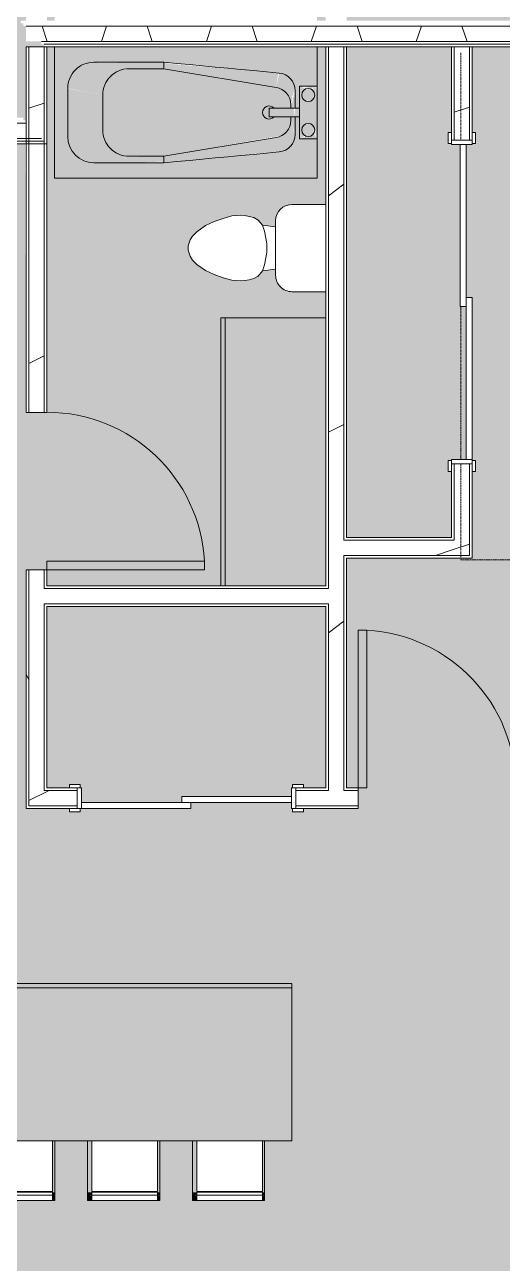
# Model space of a CAD drawing. Header units: inches. Extents: x -9418 to 110693, y 8585 to 209374.
# Drawn here: x -2351.4 to -2242.2, y 10134.6 to 10417.9 of the extents above; entities that cross this region are included whole.
import ezdxf

# ---------------------------------------------------------------- set-up
doc = ezdxf.new("R2010")
doc.units = ezdxf.units.IN
doc.header["$MEASUREMENT"] = 0
doc.linetypes.add('Dash 1_16_', pattern=[0.125, 0.0625, -0.0625])
for name, color, linetype, lineweight in [('0-1', 7, 'Continuous', 5), ('0-3', 7, 'Continuous', 9), ('A-AREA-PATT-2', 254, 'Continuous', 9), ('A-DOOR-1', 7, 'Continuous', 9), ('A-DOOR-FRAM-1', 7, 'Continuous', 9), ('A-WALL', 113, 'Continuous', 9), ('A-WALL-2', 10, 'Continuous', 15), ('A-WALL-3', 7, 'Continuous', 9), ('A-WALL-PATT-1', 7, 'Continuous', 9), ('A-WALL-PATT-2', 8, 'Continuous', 9), ('A-WALL-PATT-3', 111, 'Continuous', 9), ('I-FURN-1', 7, 'Continuous', 9), ('I-FURN-2', 9, 'Continuous', 9), ('I-FURN-HDLN-1', 253, 'Dash 1_16_', 9), ('I-WALL-1', 2, 'Continuous', 15), ('P-SANR-FIXT-1', 7, 'Continuous', 9), ('P-SANR-FIXT-2', 8, 'Continuous', 9), ('Q-CASE-1', 9, 'Continuous', 9), ('Q-CASE-2', 10, 'Continuous', 15), ('Q-CASE-3', 7, 'Continuous', 9)]:
    doc.layers.add(name, color=color, linetype=linetype, lineweight=lineweight)
pattern_1 = [(216.87, (39.984, 99.96), (299.879643, 199.920536), [49.98, -449.82]), (206.565, (99.96, 69.97), (-99.95948, -99.9602), [111.759, -111.759]), (198.435, (99.96, 19.992), (-199.92005, -99.96009), [63.22, -252.881])]
pattern_2 = [(0, (0, 0), (192, 48), [7.92, -136.08, 7.92, -136.08, -768]), (0, (0, 0), (192, 48), [-288, 7.92, -280.08, 7.92, -136.08, -336]), (0, (0, 0), (192, 48), [-720, 7.92, -88.08, 7.92, -232.08]), (120, (72, 24), (-137.56922, 142.27688), [7.92, -136.08, 7.92, -136.08, -768]), (120, (72, 24), (-137.56922, 142.27688), [-288, 7.92, -280.08, 7.92, -136.08, -336]), (120, (72, 24), (-137.56922, 142.27688), [-720, 7.92, -88.08, 7.92, -232.08]), (240, (96, 120), (-54.43078, -190.27688), [7.92, -136.08, 7.92, -136.08, -768]), (240, (96, 120), (-54.43078, -190.27688), [-288, 7.92, -280.08, 7.92, -136.08, -336]), (240, (96, 120), (-54.43078, -190.27688), [-720, 7.92, -88.08, 7.92, -232.08])]
pattern_3 = [(161.57, (3, 3), (-24.0016874, -0.002073), [0, -170.76, 18.96, 0]), (18.43, (-3, 3), (-24.0016874, 0.002073), [0, -170.76, 18.96, 0]), (108.43, (3, 3), (11.995661, -60.005255), [56.91, -132.81]), (71.57, (-3, 3), (11.995661, 60.005255), [56.91, -132.81])]

# ---------------------------------------------------------------- blocks, each defined once
blk = doc.blocks.new('Bed-Standard - King 78_ x 80_-V113-SITE PLAN - TOPO WITH IMAGERY')
at = {"layer": 'I-FURN-1'}
for p, q in [((49.69, 38.2), (-28.31, 38.2)), ((-28.31, 38.2), (-28.31, -41.8)), ((49.69, -41.8), (49.69, 38.2)), ((-25.31, 36.2), (-25.31, 24.2)), ((-25.31, 36.2), (46.69, 36.2)), ((46.69, 36.2), (46.69, 24.2)), ((49.69, 24.2), (-28.31, 17.63)), ((-25.31, 24.2), (46.69, 24.2)), ((-28.31, -41.8), (49.69, -41.8))]:
    blk.add_line(p, q, dxfattribs=at)
at = {"layer": 'I-FURN-HDLN-1'}
for p, q in [((-64.31, 38.2), (-64.31, 18.2)), ((73.69, -77.8), (73.69, 38.2)), ((-64.31, -19.8), (-64.31, -54.8)), ((-64.31, -55.8), (-64.31, -77.8)), ((-64.31, -77.8), (73.69, -77.8))]:
    blk.add_line(p, q, dxfattribs=at)
blk = doc.blocks.new('Single-Flush - 36_ x 84_-1372824-SITE PLAN - TOPO WITH IMAGERY')
at = {"layer": 'A-DOOR-1'}
for p, q in [((16, -2.38), (16, -38.39)), ((18, -2.38), (16, -2.38)), ((18, -2.38), (18, -38.39)), ((18, -38.39), (16, -38.39))]:
    blk.add_line(p, q, dxfattribs=at)
blk.add_arc((18, -2.38), 36.07, 180, 266.8211, dxfattribs=at)
blk = doc.blocks.new('OD_CW_Base Cabinet - OD_CW_Base Cabinet-1482683-SITE PLAN - TOPO WITH IMAGERY')
at = {"layer": 'Q-CASE-1'}
for points in [[(0.74, 11), (129.31, 11), (129.31, 12), (0.74, 12)], [(129.31, -24), (129.31, 11), (0.74, 11), (0.74, -24), (81.41, -24)]]:
    blk.add_hatch(color=256, dxfattribs=at).paths.add_polyline_path(points, flags=0)
at = {"layer": 'Q-CASE-2'}
for p, q in [((0.74, -24), (0.74, 12)), ((0.74, 12), (129.31, 12)), ((129.31, 12), (129.31, -24)), ((129.31, -24), (0.74, -24))]:
    blk.add_line(p, q, dxfattribs=at)
at = {"layer": 'Q-CASE-3'}
for p, q in [((0.74, 11), (0.74, 12)), ((0.74, 12), (129.31, 12)), ((129.31, 12), (129.31, 11)), ((129.31, 11), (0.74, 11)), ((0.74, -24), (0.74, 11)), ((0.74, 11), (129.31, 11)), ((129.31, 11), (129.31, -24)), ((129.31, -24), (0.74, -24))]:
    blk.add_line(p, q, dxfattribs=at)
blk = doc.blocks.new('Bar_Stool_6722_1_ - Bar_Stool_6722_1_-V115-SITE PLAN - TOPO WITH IMAGERY')
at = {"layer": 'I-FURN-2'}
for points in [[(1, 1.78), (1, 13.66), (0, 13.66), (0, 1.78)], [(16.5, 1.78), (16.5, 13.66), (16, 13.66), (16, 1.78)], [(0, 0.98), (1, 1.24), (1, 1.78), (0, 1.78), (0, 1.24)], [(0, 0), (1, 0.11), (1, 0.98), (0, 0.92), (0, 0.11)], [(16, 0.98), (16.5, 1.25), (16.5, 1.78), (16, 1.73), (16, 1.24)], [(16, 0), (16.5, 0.11), (16.5, 0.98), (16, 0.94), (16, 0.11)]]:
    blk.add_hatch(color=256, dxfattribs=at).paths.add_polyline_path(points, flags=0)
at = {"layer": 'I-FURN-1'}
for p, q in [((0, 1.78), (0, 13.66)), ((1, 2.03), (1, 13.66)), ((16, 13.66), (16, 2.03)), ((16.5, 13.66), (16.5, 1.78)), ((1, 1.78), (0, 1.78)), ((0, 1.78), (0, 0.98)), ((1, 0.98), (0, 0.98)), ((0, 0.98), (0, 0)), ((16, 2.03), (1, 2.03)), ((1, 1.24), (1, 1.91)), ((16, 1.91), (1, 1.91)), ((1, 0), (1, 1.24)), ((1, 1.24), (16, 1.24)), ((16, 1.91), (16, 1.24)), ((16.5, 1.78), (16, 1.78)), ((16, 1.24), (16, 0)), ((16.5, 0.98), (16, 0.98)), ((16.5, 0.98), (16.5, 1.78)), ((16.5, 0), (16.5, 0.98)), ((0, 0), (1, 0)), ((1, 0), (16, 0)), ((16, 0), (16.5, 0))]:
    blk.add_line(p, q, dxfattribs=at)
blk = doc.blocks.new('Bar_Stool_6722_1_ - Bar_Stool_6722_1_-V116-SITE PLAN - TOPO WITH IMAGERY')
at = {"layer": 'I-FURN-2'}
for points in [[(0, 1.78), (1, 2.03), (1, 13.66), (0, 13.66), (0, 3.17)], [(16, 1.78), (16.5, 1.78), (16.5, 13.66), (16, 13.66), (16, 1.91)], [(0, 0.98), (1, 1.24), (1, 1.78), (0, 1.78), (0, 1.24)], [(0, 0), (1, 0.11), (1, 0.98), (0, 0.92), (0, 0.11)], [(16, 0.98), (16.5, 1.25), (16.5, 1.78), (16, 1.73), (16, 1.24)], [(16.5, 0), (16.5, 0.98), (16, 0.94), (16, 0)]]:
    blk.add_hatch(color=256, dxfattribs=at).paths.add_polyline_path(points, flags=0)
at = {"layer": 'I-FURN-1'}
for p, q in [((0, 1.78), (0, 13.66)), ((1, 2.03), (1, 13.66)), ((16, 13.66), (16, 2.03)), ((16.5, 13.66), (16.5, 1.78)), ((1, 1.78), (0, 1.78)), ((0, 1.78), (0, 0.98)), ((1, 0.98), (0, 0.98)), ((0, 0.98), (0, 0)), ((16, 2.03), (1, 2.03)), ((1, 1.24), (1, 1.91)), ((16, 1.91), (1, 1.91)), ((1, 0), (1, 1.24)), ((1, 1.24), (16, 1.24)), ((16, 1.91), (16, 1.24)), ((16.5, 1.78), (16, 1.78)), ((16, 1.24), (16, 0)), ((16.5, 0.98), (16, 0.98)), ((16.5, 0.98), (16.5, 1.78)), ((16.5, 0), (16.5, 0.98)), ((0, 0), (1, 0)), ((1, 0), (16, 0)), ((16, 0), (16.5, 0))]:
    blk.add_line(p, q, dxfattribs=at)
blk = doc.blocks.new('FOLDING_SLIDING CLOSET - 72_ x 80_-1372885-SITE PLAN - TOPO WITH IMAGERY')
at = {"layer": 'A-DOOR-1'}
for p, q in [((-38.75, 3.25), (-36.25, 3.25)), ((-38.75, 2.5), (-38.75, 3.25)), ((-36.25, 3.25), (-36.25, 2.5)), ((36.25, 3.25), (38.75, 3.25)), ((36.25, 2.5), (36.25, 3.25)), ((38.75, 3.25), (38.75, 2.5)), ((-36.25, 2.5), (-38.75, 2.5)), ((-1, 0.5), (36, 0.5)), ((-1, -0.875), (-1, 0.5)), ((36, 0.5), (36, -0.875)), ((38.75, 2.5), (36.25, 2.5)), ((-38.75, -2.25), (-36.25, -2.25)), ((-38.75, -3), (-38.75, -2.25)), ((-36.25, -2.25), (-36.25, -3)), ((-36, -0.875), (1, -0.875)), ((-36, -2.25), (-36, -0.875)), ((1, -2.25), (-36, -2.25)), ((36, -0.875), (-1, -0.875)), ((1, -0.875), (1, -2.25)), ((36.25, -2.25), (38.75, -2.25)), ((36.25, -3), (36.25, -2.25)), ((38.75, -2.25), (38.75, -3)), ((-36.25, -3), (-38.75, -3)), ((38.75, -3), (36.25, -3))]:
    blk.add_line(p, q, dxfattribs=at)
at = {"layer": 'A-DOOR-FRAM-1'}
for p, q in [((-37, 2.5), (-36, 2.5)), ((-37, -2.25), (-37, 2.5)), ((-36, 2.5), (-36, -2.25)), ((36, 2.5), (37, 2.5)), ((36, -2.25), (36, 2.5)), ((37, 2.5), (37, -2.25)), ((-36, -2.25), (-37, -2.25)), ((37, -2.25), (36, -2.25))]:
    blk.add_line(p, q, dxfattribs=at)
blk = doc.blocks.new('Toilet-Domestic-3D - Toilet-Domestic-3D-1372870-SITE PLAN - TOPO WITH IMAGERY')
at = {"layer": 'P-SANR-FIXT-1'}
for p, q in [((-2.74, 11), (-1.87, 11.5)), ((-1.87, 11.5), (-0.5, 12)), ((-0.5, 12), (0.5, 12)), ((0.5, 12), (1.87, 11.5)), ((1.87, 11.5), (2.74, 11)), ((-5.13, 8), (-3.74, 10)), ((-3.74, 10), (-2.74, 11)), ((2.74, 11), (3.74, 10)), ((3.74, 10), (5.13, 8)), ((-6.79, 4), (-6.06, 6)), ((-6.06, 6), (-5.13, 8)), ((5.13, 8), (6.06, 6)), ((6.06, 6), (6.79, 4)), ((-7.33, 1.99), (-6.79, 4)), ((6.79, 4), (7.33, 1.99)), ((-7.5, 0), (-7.33, 1.99)), ((7.33, 1.99), (7.5, 0)), ((-7.41, -1), (-7.5, 0)), ((-7.24, -2), (-7.41, -1)), ((-6.97, -3), (-7.24, -2)), ((7.24, -2), (6.97, -3)), ((7.41, -1), (7.24, -2)), ((7.5, 0), (7.41, -1)), ((-6.4, -4), (-6.97, -3)), ((-5.21, -5), (-6.4, -4)), ((-3.84, -5.5), (-5.21, -5)), ((-4.86, -8.02), (-5.21, -5)), ((-1, -6), (-3.84, -5.5)), ((3.84, -5.5), (1, -6)), ((5.21, -5), (3.84, -5.5)), ((4.86, -8.02), (5.21, -5)), ((6.4, -4), (5.21, -5)), ((6.97, -3), (6.4, -4)), ((6.25, -8.02), (-6.25, -8.02)), ((1, -6), (-1, -6)), ((-9.98, -11.75), (-9.98, -19.48)), ((9.98, -19.48), (9.98, -11.75)), ((-9.98, -19.48), (9.98, -19.48))]:
    blk.add_line(p, q, dxfattribs=at)
for centre, start, end in [((-6.25, -11.75), 90, 180), ((6.25, -11.75), 0, 90)]:
    blk.add_arc(centre, 3.73, start, end, dxfattribs=at)
blk = doc.blocks.new('OD_CW_Base Cabinet - OD_CW_Base Cabinet-1372871-SITE PLAN - TOPO WITH IMAGERY')
at = {"layer": 'Q-CASE-1'}
for points in [[(0.74, 0), (0.74, -1), (61.99, -1), (61.99, 0), (12.01, 0)], [(0.74, -24), (61.99, -24), (61.99, -1), (0.74, -1), (0.74, -3.04)]]:
    blk.add_hatch(color=256, dxfattribs=at).paths.add_polyline_path(points, flags=0)
at = {"layer": 'Q-CASE-2'}
for p, q in [((0.74, -24), (0.74, 0)), ((0.74, 0), (61.99, 0)), ((61.99, 0), (61.99, -24)), ((61.99, -24), (0.74, -24))]:
    blk.add_line(p, q, dxfattribs=at)
at = {"layer": 'Q-CASE-3'}
for p, q in [((0.74, -1), (0.74, 0)), ((0.74, 0), (61.99, 0)), ((61.99, -1), (0.74, -1)), ((0.74, -24), (0.74, -1)), ((0.74, -1), (61.99, -1)), ((61.99, 0), (61.99, -1)), ((61.99, -1), (61.99, -24)), ((61.99, -24), (0.74, -24))]:
    blk.add_line(p, q, dxfattribs=at)
blk = doc.blocks.new('Bath Tub - Maestro - 60_x30_-V112-SITE PLAN - TOPO WITH IMAGERY')
at = {"layer": 'P-SANR-FIXT-2'}
h = blk.add_hatch(color=256, dxfattribs=at)
h.paths.add_polyline_path([(0.7, -11.75), (1.25, -12.3), (0.93, -11.93)], flags=0)
h.paths.add_polyline_path([(0, -9), (0.55, -10.88), (0.5, -10.46), (0.02, -9.05)], flags=0)
h.paths.add_polyline_path([(0, -9), (3.07, -10.25), (3.5, -11), (4, -9), (1.61, -9.4), (0.02, -9)], flags=0)
h.paths.add_polyline_path([(60, 0), (0, 0), (0.06, -9), (4, -9), (4, -14), (5, -14), (5.21, -8.67), (5.83, -7.51), (6.79, -6.62), (7.98, -6.09), (11.56, -5.7), (35, -3.5), (52.04, -3.59), (54, -4.3), (55.6, -5.64), (56.64, -7.45), (57, -9.5), (56.8, -22.05), (56.2, -23.5), (54.91, -25), (54, -25.7), (52.55, -26.3), (49, -26.5), (32.07, -26.23), (7.36, -23.69), (6.27, -22.97), (5.48, -21.94), (5.05, -20.7), (5, -17.5), (5, -16), (4, -16), (4, -21), (0, -21), (0.06, -30), (60, -30), (60, -0.93)], flags=0)
h.paths.add_polyline_path([(4, -9), (3.3, -10.25), (2.75, -9.7), (2.75, -9.43), (3.5, -9.17)], flags=0)
h.paths.add_polyline_path([(3.06, -20.06), (3.57, -19.75), (4, -21), (2.75, -20.3)], flags=0)
h.paths.add_polyline_path([(3.5, -19), (2.75, -20.14), (2, -20.5), (3.94, -20.74), (3.6, -19.39)], flags=0)
h.paths.add_polyline_path([(2, -17.5), (2.39, -17.7), (2.39, -17.55)], flags=0)
h.paths.add_polyline_path([(1.25, -17.7), (0.7, -18.25), (0.22, -20.06), (0.55, -19.39), (0.55, -18.91), (1.11, -17.94)], flags=0)
for points in [[(35, -5), (8.03, -9.72), (6.59, -11.22), (6.12, -12.51), (6.12, -14), (10.94, -14), (10.94, -16), (6, -16), (6.24, -18.17), (7.49, -19.83), (8.69, -20.51), (9.35, -20.74), (35, -25), (44.55, -24.8), (46, -24.2), (47.24, -23.24), (48.2, -22), (48.81, -20.43), (49, -19), (48.8, -9.45), (48.12, -7.9), (47.24, -6.76), (45.78, -5.71), (44.55, -5.2), (43, -5)], [(35, -3.5), (8.65, -6.09), (9.35, -9.26), (35, -4.91), (35, -3.77)], [(43.6, -3.5), (35, -3.77), (35, -5), (44.22, -4.77), (51, -3.5), (44.55, -3.5)], [(51, -3.5), (43, -5), (44.55, -5.2), (46.03, -5.83), (47.28, -6.81), (48.47, -8.66), (48.9, -10.25), (49, -11), (57, -9.5), (56.64, -7.45), (55.6, -5.64), (54, -4.3), (52.04, -3.59)], [(8.63, -5.97), (7.36, -6.31), (6.25, -7.06), (5.48, -8.06), (5.1, -9.61), (5.81, -12.58), (6, -13.2), (6.6, -11.22), (7.49, -10.17), (8.69, -9.49), (9.35, -9.26), (8.65, -6.09)], [(57, -9.5), (49, -11), (49, -19), (57, -20.43), (57, -10.25)], [(49, -19), (48.61, -21), (48.16, -22.05), (47.24, -23.24), (45.78, -24.29), (44.55, -24.8), (43, -25), (51, -26.5), (52.55, -26.3), (54.53, -25.29), (55.42, -24.51), (56.24, -23.4), (56.93, -21), (56.8, -20.46), (50.46, -19.27)], [(9.35, -20.74), (8.84, -24.05), (35, -26.23), (34.79, -24.97), (11.56, -21.11)], [(43, -25), (35, -25), (35, -26.5), (49.91, -26.3), (44.55, -25.29)]]:
    blk.add_hatch(color=256, dxfattribs=at).paths.add_polyline_path(points, flags=0)
h = blk.add_hatch(color=256, dxfattribs=at)
h.paths.add_polyline_path([(0, -9), (0.06, -21), (4, -20.74), (4, -9), (0.02, -9)], flags=0)
h.paths.add_polyline_path([(0, -9), (0.7, -10.25), (1.25, -9.7), (1.25, -9.43), (0.02, -9.01)], flags=0)
h.paths.add_polyline_path([(0, -9), (2, -9.5), (4, -9), (3.06, -12.06), (2.39, -12.45), (1.61, -12.45), (0.94, -12.06), (0.46, -11), (0.02, -9.07)], flags=0)
h.paths.add_polyline_path([(4, -9), (2.75, -9.7), (3.3, -10.25), (3.57, -10.25), (3.83, -9.5)], flags=0)
h.paths.add_polyline_path([(2, -17.5), (3.02, -17.91), (3.3, -18.25), (3.5, -19), (4, -21), (1.61, -20.6), (0.06, -20.74), (0.94, -17.94), (1.61, -17.55)], flags=0)
h.paths.add_polyline_path([(0.55, -19.39), (0.06, -20.98), (1.25, -20.3), (0.7, -19.75)], flags=0)
h.paths.add_polyline_path([(3.45, -19.39), (3.06, -20.06), (2.75, -20.57), (3.91, -20.74), (3.5, -19.54)], flags=0)
h = blk.add_hatch(color=256, dxfattribs=at)
h.paths.add_polyline_path([(1.61, -9.55), (0.94, -9.94), (0.6, -11.39), (0.94, -11.93), (1.61, -12.45), (3.06, -12.06), (3.5, -11), (2.75, -9.7), (2, -9.6)], flags=0)
h.paths.add_polyline_path([(2.75, -17.7), (1.25, -17.7), (0.55, -19.19), (0.7, -19.75), (1.61, -20.45), (3.06, -20.06), (3.5, -19), (2.97, -18.09)], flags=0)
h = blk.add_hatch(color=256, dxfattribs=at)
h.paths.add_polyline_path([(5, -9.96), (5.05, -14), (6, -14), (5.76, -12.43), (5.05, -10.13)], flags=0)
h.paths.add_polyline_path([(5.32, -16), (5, -16), (5.21, -19.35), (6, -16), (5.59, -16)], flags=0)
h = blk.add_hatch(color=256, dxfattribs=at)
h.paths.add_polyline_path([(5.05, -14), (4, -14), (4, -16), (5.05, -16)], flags=0)
h.paths.add_polyline_path([(9.35, -14), (5.05, -14), (5.32, -16), (10.94, -16), (10.94, -14)], flags=0)
h = blk.add_hatch(color=256, dxfattribs=at)
h.paths.add_polyline_path([(5.59, -18.12), (5.72, -18.67), (5.56, -19.08)], flags=0)
h.paths.add_polyline_path([(6, -16.8), (5.06, -20.74), (5.72, -22.32), (6.33, -23.02), (7.36, -23.69), (8.65, -23.91), (9.35, -20.74), (7.49, -19.83), (6.59, -18.77), (6.12, -17.49)], flags=0)
at = {"layer": 'P-SANR-FIXT-1'}
for p, q in [((60, 0), (0, 0)), ((0, 0), (0, -9)), ((60, -30), (60, 0)), ((35, -5), (9.35, -9.26)), ((35, -3.5), (51, -3.5)), ((35, -5), (35, -3.5)), ((43, -5), (35, -5)), ((4, -9), (0, -9)), ((0, -9), (0, -21)), ((4, -14), (4, -9)), ((5, -14), (5, -9.96)), ((49, -19), (49, -11)), ((57, -9.5), (57, -20.5)), ((4, -16), (4, -14)), ((4, -14), (10.94, -14)), ((6, -13.2), (6, -14)), ((10.94, -16), (10.94, -14)), ((4, -21), (4, -16)), ((10.94, -16), (4, -16)), ((5, -20.04), (5, -16)), ((6, -16), (6, -16.8)), ((0, -21), (0, -30)), ((0, -21), (4, -21)), ((9.35, -20.74), (35, -25)), ((35, -25), (35, -26.5)), ((35, -25), (43, -25)), ((51, -26.5), (35, -26.5)), ((0, -30), (60, -30))]:
    blk.add_line(p, q, dxfattribs=at)
at = {"layer": 'P-SANR-FIXT-1', "flags": 128}
for points in [[(8.63, -5.97), (11.56, -5.7), (14.49, -5.42), (17.42, -5.15), (20.35, -4.87), (23.28, -4.6), (26.21, -4.32), (29.14, -4.05), (32.07, -3.77), (35, -3.5)], [(35, -26.5), (32.07, -26.23), (29.14, -25.95), (26.21, -25.68), (23.28, -25.4), (20.35, -25.13), (17.42, -24.85), (14.49, -24.58), (11.56, -24.3), (8.63, -24.03)]]:
    blk.add_lwpolyline(points, dxfattribs=at)
at = {"layer": 'P-SANR-FIXT-1'}
for centre, radius, start, end in [((43, -11), 6, 360, 90), ((51, -9.5), 6, 0, 90), ((9, -9.96), 4, 95.3558, 180), ((2, -11), 1.5, 0, 180), ((2, -11), 1.5, 0, 180), ((2, -11), 1.5, 180, 360), ((2, -11), 1.5, 180, 360), ((10, -13.2), 4, 99.4223, 180), ((10.94, -15), 1.5, 0, 135), ((10, -16.8), 4, 180, 260.5777), ((10.94, -15), 1.5, 225, 360), ((2, -19), 1.5, 0, 180), ((2, -19), 1.5, 0, 180), ((2, -19), 1.5, 180, 360), ((2, -19), 1.5, 180, 360), ((43, -19), 6, 270, 0), ((9, -20.04), 4, 180, 264.6442), ((51, -20.5), 6, 270, 0)]:
    blk.add_arc(centre, radius, start, end, dxfattribs=at)
blk = doc.blocks.new('Single-Flush - 36_ x 84_-1372839-SITE PLAN - TOPO WITH IMAGERY')
at = {"layer": 'A-DOOR-1'}
for p, q in [((16, 2.37), (16, 38.39)), ((18, 38.39), (16, 38.39)), ((18, 2.37), (18, 38.39)), ((18, 2.37), (16, 2.37))]:
    blk.add_line(p, q, dxfattribs=at)
blk.add_arc((18, 2.37), 36.07, 93.1789, 180, dxfattribs=at)
blk = doc.blocks.new('FOLDING_SLIDING CLOSET - 48_ x 80_-1372841-SITE PLAN - TOPO WITH IMAGERY')
at = {"layer": 'A-DOOR-1'}
for p, q in [((-26.75, 3.25), (-24.25, 3.25)), ((-26.75, 2.5), (-26.75, 3.25)), ((-24.25, 3.25), (-24.25, 2.5)), ((24.25, 3.25), (26.75, 3.25)), ((24.25, 2.5), (24.25, 3.25)), ((26.75, 3.25), (26.75, 2.5)), ((-24.25, 2.5), (-26.75, 2.5)), ((-1, 0.5), (24, 0.5)), ((-1, -0.88), (-1, 0.5)), ((24, 0.5), (24, -0.88)), ((26.75, 2.5), (24.25, 2.5)), ((-26.75, -2.25), (-24.25, -2.25)), ((-26.75, -3), (-26.75, -2.25)), ((-24.25, -2.25), (-24.25, -3)), ((-24, -0.88), (1, -0.88)), ((-24, -2.25), (-24, -0.88)), ((1, -2.25), (-24, -2.25)), ((24, -0.88), (-1, -0.88)), ((1, -0.88), (1, -2.25)), ((24.25, -2.25), (26.75, -2.25)), ((24.25, -3), (24.25, -2.25)), ((26.75, -2.25), (26.75, -3)), ((-24.25, -3), (-26.75, -3)), ((26.75, -3), (24.25, -3))]:
    blk.add_line(p, q, dxfattribs=at)
at = {"layer": 'A-DOOR-FRAM-1'}
for p, q in [((-25, 2.5), (-24, 2.5)), ((-25, -2.25), (-25, 2.5)), ((-24, 2.5), (-24, -2.25)), ((24, 2.5), (25, 2.5)), ((24, -2.25), (24, 2.5)), ((25, 2.5), (25, -2.25)), ((-24, -2.25), (-25, -2.25)), ((25, -2.25), (24, -2.25))]:
    blk.add_line(p, q, dxfattribs=at)
blk = doc.blocks.new('1750 Ox - Unit Layouts_rvt-1-SITE PLAN - TOPO WITH IMAGERY')
at = {"layer": 'A-WALL-PATT-1'}
h = blk.add_hatch(dxfattribs=at)
h.set_pattern_fill('FP_1', color=256, style=0, pattern_type=2)
h.set_pattern_definition(pattern_2)
h.paths.add_polyline_path([(-2350.44, 10239.24), (-2350.44, 10293.16), (-2351.07, 10293.16), (-2351.07, 10239.24)], flags=0)
h.paths.add_polyline_path([(-2351.07, 10329.16), (-2350.44, 10329.16), (-2350.44, 10390.59), (-2351.07, 10390.59), (-2351.07, 10366.55)], flags=0)
h.paths.add_polyline_path([(-2350.44, 10394.71), (-2350.44, 10412.79), (-2351.07, 10412.79), (-2350.94, 10395.21)], flags=0)
at = {"layer": 'A-WALL-PATT-2'}
h = blk.add_hatch(dxfattribs=at)
h.set_pattern_fill('FP_2', color=256, style=0, pattern_type=2)
h.set_pattern_definition(pattern_1)
h.paths.add_polyline_path([(-2350.44, 10242.74), (-2346.94, 10242.74), (-2346.94, 10293.16), (-2350.44, 10293.16), (-2350.44, 10242.74)], flags=0)
h.paths.add_polyline_path([(-2350.44, 10329.16), (-2346.94, 10329.16), (-2346.94, 10412.79), (-2350.44, 10412.79), (-2350.44, 10394.71), (-2347.57, 10391.84), (-2350.44, 10391.84), (-2350.44, 10366.55)], flags=0)
h = blk.add_hatch(dxfattribs=at)
h.set_pattern_fill('FP_2', color=256, style=0, pattern_type=2)
h.set_pattern_definition(pattern_1)
h.paths.add_polyline_path([(-2281.93, 10242.74), (-2278.44, 10242.74), (-2278.44, 10412.79), (-2281.94, 10412.79), (-2281.94, 10242.74)], flags=0)
h = blk.add_hatch(dxfattribs=at)
h.set_pattern_fill('FP_2', color=256, style=0, pattern_type=2)
h.set_pattern_definition(pattern_1)
h.paths.add_polyline_path([(-2249.69, 10296.48), (-2249.69, 10317.45), (-2253.19, 10317.45), (-2253.19, 10296.48)], flags=0)
h.paths.add_polyline_path([(-2249.69, 10391.45), (-2249.69, 10412.79), (-2253.19, 10412.79), (-2253.19, 10391.45)], flags=0)
h = blk.add_hatch(dxfattribs=at)
h.set_pattern_fill('FP_2', color=256, style=0, pattern_type=2)
h.set_pattern_definition(pattern_1)
h.paths.add_polyline_path([(-2253.82, 10296.48), (-2253.19, 10296.5), (-2253.19, 10299.98), (-2278.44, 10299.98), (-2278.44, 10296.48), (-2277.82, 10296.48)], flags=0)
h = blk.add_hatch(dxfattribs=at)
h.set_pattern_fill('FP_2', color=256, style=0, pattern_type=2)
h.set_pattern_definition(pattern_1)
h.paths.add_polyline_path([(-2346.32, 10239.24), (-2339.44, 10239.24), (-2339.44, 10242.74), (-2350.44, 10242.74), (-2350.44, 10239.24), (-2346.94, 10239.24)], flags=0)
h.paths.add_polyline_path([(-2284.61, 10239.24), (-2275.19, 10239.24), (-2275.19, 10242.74), (-2289.44, 10242.74), (-2289.44, 10239.24)], flags=0)
h.paths.add_polyline_path([(-2205.7, 10239.24), (-2071.42, 10239.24), (-2071.42, 10242.74), (-2239.19, 10242.74), (-2239.19, 10239.24), (-2230.98, 10239.24)], flags=0)
at = {"layer": 'A-WALL-2'}
for p, q in [((-2351.07, 10412.79), (-2351.07, 10329.16)), ((-2346.32, 10412.79), (-2351.07, 10412.79)), ((-2346.32, 10329.16), (-2346.32, 10412.79)), ((-2282.57, 10412.79), (-2282.57, 10376.77)), ((-2277.82, 10412.79), (-2282.57, 10412.79)), ((-2277.82, 10300.61), (-2277.82, 10412.79)), ((-2253.82, 10412.79), (-2253.82, 10393.2)), ((-2249.07, 10412.79), (-2253.82, 10412.79)), ((-2249.07, 10393.2), (-2249.07, 10412.79)), ((-2282.57, 10356.81), (-2282.57, 10350.79)), ((-2351.07, 10329.16), (-2346.32, 10329.16)), ((-2253.82, 10315.7), (-2253.82, 10300.61)), ((-2249.07, 10295.86), (-2249.07, 10315.7)), ((-2253.82, 10300.61), (-2277.82, 10300.61)), ((-2277.82, 10295.86), (-2253.82, 10295.86)), ((-2277.82, 10243.36), (-2277.82, 10295.86)), ((-2253.82, 10295.86), (-2249.69, 10295.86)), ((-2249.69, 10295.86), (-2249.07, 10295.86)), ((-2351.07, 10293.16), (-2351.07, 10243.36)), ((-2346.32, 10293.16), (-2351.07, 10293.16)), ((-2346.32, 10289.54), (-2346.32, 10293.16)), ((-2306.57, 10289.54), (-2346.32, 10289.54)), ((-2346.32, 10243.36), (-2346.32, 10284.79)), ((-2346.32, 10284.79), (-2282.57, 10284.79)), ((-2282.57, 10284.79), (-2282.57, 10243.36)), ((-2351.07, 10243.36), (-2351.07, 10239.24)), ((-2341.19, 10243.36), (-2346.32, 10243.36)), ((-2282.57, 10243.36), (-2287.69, 10243.36)), ((-2275.19, 10243.36), (-2277.82, 10243.36)), ((-2275.19, 10238.61), (-2275.19, 10243.36)), ((-2351.07, 10239.24), (-2351.07, 10238.61)), ((-2351.07, 10238.61), (-2341.19, 10238.61)), ((-2287.69, 10238.61), (-2275.19, 10238.61))]:
    blk.add_line(p, q, dxfattribs=at)
at = {"layer": 'A-WALL-3'}
for p, q in [((-2350.44, 10329.16), (-2350.44, 10412.79)), ((-2346.94, 10329.16), (-2346.94, 10412.79)), ((-2281.94, 10288.91), (-2281.94, 10412.79)), ((-2278.44, 10299.98), (-2278.44, 10412.79)), ((-2253.19, 10391.45), (-2253.19, 10412.79)), ((-2249.69, 10391.45), (-2249.69, 10412.79)), ((-2253.19, 10299.98), (-2253.19, 10317.45)), ((-2249.69, 10296.48), (-2249.69, 10317.45)), ((-2277.82, 10299.98), (-2278.44, 10299.98)), ((-2253.82, 10299.98), (-2277.82, 10299.98)), ((-2253.19, 10299.98), (-2253.82, 10299.98)), ((-2277.82, 10296.48), (-2278.44, 10296.48)), ((-2278.44, 10243.36), (-2278.44, 10296.48)), ((-2253.82, 10296.48), (-2277.82, 10296.48)), ((-2253.19, 10296.48), (-2253.82, 10296.48)), ((-2249.69, 10296.48), (-2253.19, 10296.48)), ((-2350.44, 10243.36), (-2350.44, 10293.16)), ((-2346.94, 10288.91), (-2346.94, 10293.16)), ((-2346.32, 10288.91), (-2346.94, 10288.91)), ((-2282.57, 10288.91), (-2346.32, 10288.91)), ((-2281.94, 10288.91), (-2282.57, 10288.91)), ((-2346.94, 10243.36), (-2346.94, 10285.41)), ((-2346.32, 10285.41), (-2346.94, 10285.41)), ((-2282.57, 10285.41), (-2346.32, 10285.41)), ((-2281.94, 10285.41), (-2282.57, 10285.41)), ((-2281.94, 10243.36), (-2281.94, 10285.41)), ((-2350.44, 10242.74), (-2350.44, 10243.36)), ((-2350.44, 10239.24), (-2350.44, 10242.74)), ((-2346.94, 10242.74), (-2346.94, 10243.36)), ((-2346.94, 10242.74), (-2339.44, 10242.74)), ((-2289.44, 10242.74), (-2281.94, 10242.74)), ((-2281.94, 10242.74), (-2281.94, 10243.36)), ((-2278.44, 10242.74), (-2278.44, 10243.36)), ((-2278.44, 10242.74), (-2275.19, 10242.74)), ((-2350.44, 10239.24), (-2339.44, 10239.24)), ((-2289.44, 10239.24), (-2275.19, 10239.24))]:
    blk.add_line(p, q, dxfattribs=at)
at = {"layer": '0-3'}
for name, p, rotation in [('Bath Tub - Maestro - 60_x30_-V112-SITE PLAN - TOPO WITH IMAGERY', (-2284.57, 10382.79), 180), ('FOLDING_SLIDING CLOSET - 72_ x 80_-1372885-SITE PLAN - TOPO WITH IMAGERY', (-2251.32, 10354.45), 90.0000000000029), ('Toilet-Domestic-3D - Toilet-Domestic-3D-1372870-SITE PLAN - TOPO WITH IMAGERY', (-2302.05, 10366.79), 90.00000000000192), ('OD_CW_Base Cabinet - OD_CW_Base Cabinet-1372871-SITE PLAN - TOPO WITH IMAGERY', (-2306.57, 10288.8), 90.00000000000362), ('Single-Flush - 36_ x 84_-1372839-SITE PLAN - TOPO WITH IMAGERY', (-2348.69, 10311.16), 269.9999999999992), ('Single-Flush - 36_ x 84_-1372824-SITE PLAN - TOPO WITH IMAGERY', (-2257.19, 10240.99), 180)]:
    blk.add_blockref(name, p, dxfattribs=dict(at, rotation=rotation))
for name, p in [('Bed-Standard - King 78_ x 80_-V113-SITE PLAN - TOPO WITH IMAGERY', (-2187.42, 10373.25)), ('FOLDING_SLIDING CLOSET - 48_ x 80_-1372841-SITE PLAN - TOPO WITH IMAGERY', (-2314.44, 10240.86)), ('OD_CW_Base Cabinet - OD_CW_Base Cabinet-1482683-SITE PLAN - TOPO WITH IMAGERY', (-2419.66, 10186.61)), ('Bar_Stool_6722_1_ - Bar_Stool_6722_1_-V115-SITE PLAN - TOPO WITH IMAGERY', (-2361.04, 10148.96)), ('Bar_Stool_6722_1_ - Bar_Stool_6722_1_-V115-SITE PLAN - TOPO WITH IMAGERY', (-2337.04, 10148.96)), ('Bar_Stool_6722_1_ - Bar_Stool_6722_1_-V116-SITE PLAN - TOPO WITH IMAGERY', (-2313.04, 10148.96))]:
    blk.add_blockref(name, p, dxfattribs=at)

msp = doc.modelspace()

# ---------------------------------------------------------------- hatches: boundary and pattern name
at = {"layer": 'A-AREA-PATT-2'}
h = msp.add_hatch(color=256, dxfattribs=at)
h.paths.add_polyline_path([(-2351.69, 10395.96), (-2351.07, 10395.97), (-2351.07, 10412.79), (-2349.32, 10412.79), (-2349.32, 10414.04), (-2351.07, 10414.04), (-2351.07, 10417.54), (-2351.69, 10417.54), (-2351.69, 10418.16), (-2352.32, 10418.16), (-2352.32, 10418.79), (-2351.07, 10418.79), (-2351.07, 10502.41), (-2346.32, 10502.41), (-2346.32, 10418.79), (-2344.57, 10418.79), (-2344.57, 10448.79), (-2284.57, 10448.79), (-2284.57, 10418.79), (-2282.57, 10418.79), (-2282.57, 10454.81), (-2290.3, 10454.81), (-2292.16, 10455.31), (-2293.52, 10456.68), (-2294.02, 10458.54), (-2294.02, 10459.93), (-2297.05, 10459.58), (-2298.05, 10458.39), (-2300.05, 10457.55), (-2302.05, 10457.29), (-2304.92, 10457.7), (-2308.05, 10458.73), (-2310.78, 10460.17), (-2313.05, 10462.05), (-2314.05, 10464.29), (-2314.05, 10465.29), (-2313.05, 10467.53), (-2310.78, 10469.41), (-2310.05, 10469.92), (-2305.57, 10471.7), (-2304.04, 10472.12), (-2301.05, 10472.2), (-2298.73, 10471.58), (-2298.05, 10471.19), (-2297.05, 10470), (-2294.02, 10469.65), (-2293.89, 10472), (-2292.93, 10473.67), (-2292.16, 10474.27), (-2290.3, 10474.77), (-2282.57, 10474.77), (-2282.57, 10480.79), (-2306.57, 10480.79), (-2306.57, 10542.04), (-2346.32, 10542.04), (-2346.32, 10538.41), (-2351.07, 10538.41), (-2351.07, 10592.96), (-2341.19, 10592.96), (-2341.19, 10593.71), (-2338.69, 10593.71), (-2338.44, 10592.96), (-2313.44, 10592.96), (-2313.44, 10591.59), (-2290.44, 10591.59), (-2290.19, 10593.71), (-2287.69, 10593.71), (-2287.69, 10592.96), (-2275.19, 10592.96), (-2275.19, 10588.21), (-2277.82, 10588.21), (-2277.82, 10535.72), (-2249.69, 10535.72), (-2249.69, 10535.1), (-2253.19, 10535.08), (-2253.19, 10531.6), (-2253.82, 10531.6), (-2253.82, 10530.97), (-2277.82, 10530.97), (-2277.82, 10418.79), (-2070.8, 10418.79), (-2070.8, 10550.19), (-2100.95, 10550.19), (-2100.95, 10550.81), (-2100.32, 10550.81), (-2100.32, 10554.31), (-2096.82, 10554.31), (-2096.82, 10554.94), (-2070.8, 10554.94), (-2070.8, 10557.45), (-2091.17, 10557.45), (-2091.17, 10585.45), (-2070.8, 10585.45), (-2070.8, 10594.96), (-2100.8, 10594.96), (-2100.8, 10654.96), (-2193, 10654.96), (-2193, 10659.71), (-2191.37, 10659.92), (-2191.37, 10694.46), (-2184.12, 10694.46), (-2184.12, 10695.21), (-2181.62, 10695.21), (-2181.37, 10694.46), (-2144.37, 10694.46), (-2144.37, 10693.09), (-2109.37, 10693.09), (-2109.12, 10695.21), (-2106.62, 10695.21), (-2106.62, 10694.46), (-2071.42, 10694.46), (-2071.42, 10689.71), (-2106.62, 10689.71), (-2106.62, 10688.96), (-2109.12, 10688.96), (-2109.37, 10691.71), (-2146.37, 10691.71), (-2146.37, 10693.09), (-2181.37, 10693.09), (-2181.62, 10688.96), (-2184.12, 10688.96), (-2184.12, 10689.71), (-2186.62, 10689.71), (-2186.62, 10659.71), (-2071.42, 10659.71), (-2071.42, 10654.96), (-2070.8, 10654.96), (-2070.8, 10848.7), (-2442.92, 10848.7), (-2442.92, 10668.96), (-2361.04, 10668.96), (-2361.04, 10682.62), (-2344.54, 10682.51), (-2344.54, 10668.96), (-2337.04, 10668.96), (-2337.04, 10682.62), (-2320.54, 10682.51), (-2320.54, 10668.96), (-2313.04, 10668.96), (-2313.04, 10682.62), (-2296.54, 10682.51), (-2296.54, 10668.96), (-2290.35, 10668.96), (-2290.35, 10632.96), (-2418.92, 10632.96), (-2418.92, 10602.96), (-2418.55, 10602.96), (-2418.55, 10578.96), (-2418.92, 10578.96), (-2418.92, 10575.71), (-2410.92, 10575.71), (-2410.92, 10539.96), (-2413.66, 10539.96), (-2413.66, 10534.58), (-2418.41, 10534.58), (-2418.41, 10535.21), (-2442.92, 10535.21), (-2442.92, 10503.94), (-2418.41, 10503.94), (-2418.41, 10504.58), (-2413.66, 10504.58), (-2413.66, 10499.19), (-2442.92, 10499.19), (-2442.92, 10436.79), (-2443.92, 10436.79), (-2444.17, 10434.79), (-2445.86, 10434.79), (-2445.86, 10398.79), (-2443.92, 10398.79), (-2443.92, 10396.79), (-2351.69, 10396.59)], flags=0)
h.paths.add_polyline_path([(-2407.92, 10398.79), (-2443.92, 10398.79), (-2443.92, 10400.54), (-2407.92, 10400.54)], flags=0)
h.paths.add_polyline_path([(-2137.73, 10420.13), (-2215.73, 10420.13), (-2215.73, 10500.13), (-2137.73, 10500.13)], flags=0)
h.paths.add_polyline_path([(-2123.7, 10420.63), (-2134.73, 10420.63), (-2134.73, 10438.63), (-2116.73, 10438.63), (-2116.73, 10420.63)], flags=0)
h.paths.add_polyline_path([(-2230.98, 10420.63), (-2236.66, 10420.63), (-2236.66, 10438.63), (-2218.66, 10438.63), (-2218.66, 10420.63)], flags=0)
h.paths.add_polyline_path([(-2289.62, 10428.09), (-2289.78, 10429.44), (-2289.72, 10428.74)], flags=0)
h.paths.add_polyline_path([(-2249.07, 10438.38), (-2249.07, 10440.13), (-2253.82, 10440.13), (-2253.82, 10438.38), (-2254.57, 10438.38), (-2254.57, 10440.88), (-2251.82, 10441.13), (-2251.82, 10478.13), (-2250.44, 10478.13), (-2250.44, 10513.13), (-2254.57, 10513.38), (-2254.57, 10515.88), (-2253.82, 10515.88), (-2253.82, 10514.13), (-2249.07, 10514.13), (-2249.07, 10515.88), (-2248.32, 10515.88), (-2248.32, 10513.38), (-2249.07, 10513.13), (-2249.07, 10476.13), (-2250.44, 10476.13), (-2250.44, 10441.13), (-2248.32, 10440.88), (-2248.32, 10438.38)], flags=0)
h.paths.add_polyline_path([(-2442.92, 10539.96), (-2440.92, 10539.96), (-2440.92, 10575.71), (-2442.92, 10575.71)], flags=0)
h.paths.add_polyline_path([(-2315.44, 10546.79), (-2282.57, 10546.79), (-2282.57, 10588.21), (-2287.69, 10588.21), (-2287.69, 10587.46), (-2290.19, 10587.46), (-2290.44, 10590.21), (-2315.44, 10590.21), (-2315.44, 10591.59), (-2338.44, 10591.59), (-2338.69, 10587.46), (-2341.19, 10587.46), (-2341.19, 10588.21), (-2346.32, 10588.21), (-2346.32, 10546.79), (-2338.25, 10546.79)], flags=0)
h.paths.add_polyline_path([(-2100.95, 10588.21), (-2239.19, 10588.21), (-2239.19, 10592.96), (-2236.76, 10592.96), (-2236.76, 10662.71), (-2232.01, 10662.71), (-2232.01, 10659.71), (-2229, 10659.71), (-2229, 10654.96), (-2232.01, 10654.96), (-2232.01, 10616.96), (-2132.8, 10616.96), (-2132.7, 10592.96), (-2126.77, 10592.96), (-2126.77, 10600.69), (-2126.28, 10602.55), (-2124.91, 10603.92), (-2123.05, 10604.42), (-2121.66, 10604.42), (-2122.01, 10607.44), (-2123.2, 10608.44), (-2124.03, 10610.44), (-2124.3, 10612.44), (-2124.12, 10614.43), (-2122.86, 10618.44), (-2121.42, 10621.17), (-2119.54, 10623.44), (-2117.3, 10624.44), (-2116.3, 10624.44), (-2114.06, 10623.44), (-2112.18, 10621.17), (-2111.67, 10620.44), (-2110.01, 10616.44), (-2109.47, 10614.43), (-2109.39, 10611.44), (-2109.83, 10609.44), (-2110.4, 10608.44), (-2111.59, 10607.44), (-2111.94, 10604.42), (-2109.58, 10604.29), (-2107.91, 10603.33), (-2107.32, 10602.55), (-2106.82, 10599.96), (-2106.82, 10592.96), (-2071.42, 10592.96), (-2071.42, 10588.21), (-2096.82, 10588.21), (-2096.88, 10588.84), (-2100.32, 10588.84), (-2100.32, 10588.21)], flags=0)
h.paths.add_polyline_path([(-2080.75, 10599.96), (-2081.19, 10600.18), (-2080.93, 10600.02)], flags=0)
h.paths.add_polyline_path([(-2232.63, 10698.71), (-2236.76, 10698.71), (-2236.76, 10848.51), (-2232.01, 10848.51), (-2232.01, 10698.71)], flags=0)
h.paths.add_polyline_path([(-2228.82, 10725.58), (-2228.82, 10743.58), (-2210.82, 10743.58), (-2210.82, 10725.58)], flags=0)
h.paths.add_polyline_path([(-2335.87, 10739.49), (-2363.37, 10739.49), (-2363.37, 10745.49), (-2364.37, 10745.49), (-2364.37, 10817.49), (-2363.37, 10817.49), (-2363.37, 10823.49), (-2328.37, 10823.49), (-2328.37, 10739.49), (-2332.37, 10739.49)], flags=0)
h.paths.add_polyline_path([(-2425.37, 10741.98), (-2441.49, 10741.98), (-2441.37, 10813.98), (-2425.37, 10813.98), (-2425.37, 10795.98), (-2429.37, 10795.98), (-2429.37, 10759.98), (-2425.37, 10759.98), (-2425.37, 10742.42)], flags=0)
h.paths.add_polyline_path([(-2181.37, 10746.51), (-2229.32, 10746.51), (-2229.32, 10824.51), (-2149.32, 10824.51), (-2149.32, 10746.51)], flags=0)
h.paths.add_polyline_path([(-2409.37, 10748.49), (-2409.37, 10808.49), (-2379.37, 10808.49), (-2379.37, 10748.49), (-2391.89, 10748.49)], flags=0)
h.paths.add_polyline_path([(-2228.82, 10827.51), (-2228.82, 10845.51), (-2210.82, 10845.51), (-2210.82, 10827.51)], flags=0)
h = msp.add_hatch(color=256, dxfattribs=at)
h.paths.add_polyline_path([(-2443.92, 10388.39), (-2407.92, 10388.39), (-2407.92, 10386.64), (-2443.92, 10386.64)], flags=0)
h.paths.add_polyline_path([(-2070.8, 9983.25), (-2070.8, 10176.61), (-2071.42, 10176.61), (-2071.42, 10171.86), (-2186.62, 10171.86), (-2186.62, 10141.86), (-2184.12, 10141.86), (-2184.12, 10142.61), (-2181.62, 10142.61), (-2181.37, 10138.49), (-2146.37, 10138.49), (-2146.37, 10139.86), (-2109.37, 10139.86), (-2109.12, 10142.61), (-2106.62, 10142.61), (-2106.62, 10141.86), (-2071.42, 10141.86), (-2071.42, 10137.11), (-2106.62, 10137.11), (-2106.62, 10136.36), (-2109.12, 10136.36), (-2109.37, 10138.49), (-2144.37, 10138.49), (-2144.37, 10137.11), (-2181.62, 10137.06), (-2181.62, 10136.36), (-2184.12, 10136.36), (-2184.12, 10137.11), (-2191.37, 10137.11), (-2191.37, 10171.86), (-2193, 10171.86), (-2193, 10176.61), (-2100.8, 10176.61), (-2100.8, 10236.61), (-2070.8, 10236.61), (-2070.8, 10246.13), (-2091.17, 10246.13), (-2091.17, 10274.13), (-2070.8, 10274.13), (-2070.8, 10276.64), (-2096.2, 10276.64), (-2096.2, 10275), (-2100.95, 10275), (-2100.95, 10281.39), (-2070.8, 10281.39), (-2070.8, 10412.79), (-2249.07, 10412.79), (-2249.07, 10393.2), (-2248.32, 10393.2), (-2248.32, 10390.7), (-2250.44, 10390.45), (-2250.44, 10355.45), (-2249.07, 10355.33), (-2249.05, 10318.2), (-2248.32, 10318.2), (-2248.32, 10315.7), (-2249.07, 10315.7), (-2249.07, 10295.86), (-2277.82, 10295.86), (-2277.82, 10243.36), (-2275.19, 10243.36), (-2275.19, 10238.61), (-2287.69, 10238.61), (-2287.69, 10237.86), (-2290.19, 10237.86), (-2290.44, 10239.99), (-2313.44, 10239.99), (-2313.44, 10238.61), (-2338.69, 10238.57), (-2338.69, 10237.86), (-2341.19, 10237.86), (-2341.19, 10238.61), (-2351.07, 10238.61), (-2351.07, 10293.16), (-2346.32, 10293.16), (-2346.32, 10289.54), (-2306.57, 10289.54), (-2306.57, 10350.79), (-2282.57, 10350.79), (-2282.57, 10356.81), (-2290.3, 10356.81), (-2292.16, 10357.31), (-2293.52, 10358.68), (-2294.02, 10360.54), (-2294.02, 10361.93), (-2297.05, 10361.58), (-2298.73, 10360), (-2300.05, 10359.55), (-2302.05, 10359.29), (-2304.04, 10359.46), (-2308.05, 10360.73), (-2310.05, 10361.66), (-2313.05, 10364.05), (-2314.05, 10366.29), (-2314.05, 10367.29), (-2313.05, 10369.53), (-2311.43, 10370.95), (-2310.05, 10371.92), (-2306.05, 10373.58), (-2304.04, 10374.12), (-2301.05, 10374.2), (-2299.05, 10373.76), (-2298.05, 10373.19), (-2297.05, 10372), (-2294.02, 10371.65), (-2293.89, 10374), (-2292.93, 10375.67), (-2292.16, 10376.27), (-2289.57, 10376.77), (-2282.57, 10376.77), (-2282.57, 10412.79), (-2284.57, 10412.79), (-2284.61, 10382.79), (-2344.57, 10382.79), (-2344.57, 10412.79), (-2346.32, 10412.79), (-2346.43, 10329.16), (-2351.07, 10329.16), (-2351.32, 10390.59), (-2443.92, 10390.39), (-2444.17, 10388.39), (-2445.86, 10388.39), (-2445.86, 10352.39), (-2443.92, 10352.39), (-2443.92, 10350.39), (-2442.92, 10350.39), (-2442.92, 10332.39), (-2413.66, 10332.39), (-2413.66, 10327), (-2418.41, 10327), (-2418.41, 10327.64), (-2442.92, 10327.64), (-2442.92, 10296.36), (-2418.41, 10296.36), (-2418.41, 10297), (-2413.66, 10296.89), (-2413.66, 10291.61), (-2410.92, 10291.61), (-2410.92, 10255.86), (-2418.92, 10255.86), (-2418.92, 10252.61), (-2418.55, 10252.61), (-2418.55, 10228.61), (-2418.92, 10228.61), (-2418.92, 10198.61), (-2290.35, 10198.61), (-2290.35, 10162.61), (-2296.54, 10162.61), (-2296.54, 10148.96), (-2313.04, 10149.07), (-2313.04, 10162.61), (-2320.54, 10162.61), (-2320.54, 10148.96), (-2337.04, 10149.07), (-2337.04, 10162.61), (-2344.54, 10162.61), (-2344.54, 10148.96), (-2361.04, 10149.07), (-2361.04, 10162.61), (-2442.92, 10162.61), (-2442.92, 10016.15), (-2441.61, 10016.15), (-2441.37, 10010.09), (-2437.3, 10010.09), (-2437.3, 9983.25), (-2236.76, 9983.25), (-2236.76, 10132.86), (-2232.01, 10132.86), (-2232.01, 9983.25), (-2073.69, 9983.25)], flags=0)
h.paths.add_polyline_path([(-2210.82, 9986.06), (-2228.82, 9986.06), (-2228.82, 10004.06), (-2210.82, 10004.06)], flags=0)
h.paths.add_polyline_path([(-2149.32, 10007.06), (-2229.32, 10007.06), (-2229.32, 10085.06), (-2149.32, 10085.06), (-2149.32, 10042.61)], flags=0)
h.paths.add_polyline_path([(-2338.25, 10008.09), (-2363.37, 10008.09), (-2363.37, 10014.09), (-2364.37, 10014.09), (-2364.37, 10086.09), (-2363.37, 10086.09), (-2363.37, 10092.09), (-2328.37, 10092.09), (-2328.37, 10008.09), (-2335.87, 10008.09)], flags=0)
h.paths.add_polyline_path([(-2437.3, 10017.6), (-2441.49, 10017.6), (-2441.37, 10089.6), (-2425.37, 10089.6), (-2425.37, 10071.6), (-2429.37, 10071.6), (-2429.37, 10035.6), (-2425.37, 10035.6), (-2425.37, 10017.6), (-2429.37, 10017.6)], flags=0)
h.paths.add_polyline_path([(-2409.37, 10023.09), (-2409.37, 10083.09), (-2379.37, 10083.09), (-2379.37, 10023.09), (-2391.89, 10023.09)], flags=0)
h.paths.add_polyline_path([(-2228.82, 10088), (-2228.82, 10106), (-2210.82, 10106), (-2210.82, 10088)], flags=0)
h.paths.add_polyline_path([(-2235.98, 10168.86), (-2236.76, 10168.86), (-2236.76, 10238.61), (-2239.19, 10238.61), (-2239.19, 10243.36), (-2100.95, 10243.36), (-2100.95, 10245), (-2096.2, 10245), (-2096.2, 10243.36), (-2071.42, 10243.36), (-2071.42, 10238.61), (-2106.82, 10238.61), (-2106.82, 10230.89), (-2107.32, 10229.03), (-2108.69, 10227.66), (-2110.55, 10227.16), (-2111.94, 10227.16), (-2111.59, 10224.14), (-2110.4, 10223.14), (-2109.56, 10221.14), (-2109.3, 10219.14), (-2109.47, 10217.15), (-2110.74, 10213.14), (-2111.94, 10210.76), (-2114.06, 10208.14), (-2116.3, 10207.14), (-2117.3, 10207.14), (-2119.54, 10208.14), (-2120.54, 10209.14), (-2122.01, 10211.31), (-2123.7, 10215.56), (-2124.12, 10217.15), (-2124.21, 10220.13), (-2123.7, 10222.26), (-2123.2, 10223.14), (-2122.01, 10224.14), (-2121.66, 10227.16), (-2124.01, 10227.29), (-2125.68, 10228.25), (-2126.28, 10229.03), (-2126.77, 10230.89), (-2126.77, 10238.61), (-2132.8, 10238.61), (-2132.8, 10214.61), (-2232.01, 10214.61), (-2232.01, 10176.61), (-2229, 10176.61), (-2229, 10171.86), (-2232.01, 10171.86), (-2232.01, 10168.86), (-2232.63, 10168.86)], flags=0)
h.paths.add_polyline_path([(-2089.25, 10230.85), (-2089.25, 10231.03), (-2089.58, 10230.91)], flags=0)
h.paths.add_polyline_path([(-2315.44, 10239.99), (-2315.44, 10241.36), (-2290.44, 10241.36), (-2290.19, 10244.11), (-2287.69, 10244.11), (-2287.69, 10243.36), (-2282.57, 10243.36), (-2282.57, 10284.79), (-2346.32, 10284.79), (-2346.32, 10243.36), (-2341.19, 10243.36), (-2341.19, 10244.11), (-2338.69, 10244.11), (-2338.44, 10239.99), (-2338.25, 10239.99)], flags=0)
h.paths.add_polyline_path([(-2440.96, 10255.86), (-2440.92, 10255.92), (-2440.92, 10291.61), (-2442.92, 10291.61), (-2442.92, 10255.86)], flags=0)
h.paths.add_polyline_path([(-2253.82, 10300.61), (-2253.82, 10315.7), (-2254.57, 10315.7), (-2254.57, 10318.2), (-2250.44, 10318.45), (-2250.44, 10353.45), (-2251.82, 10353.45), (-2251.82, 10390.45), (-2254.57, 10390.7), (-2254.57, 10393.2), (-2253.82, 10393.2), (-2253.82, 10412.79), (-2277.82, 10412.79), (-2277.82, 10300.61), (-2254.57, 10300.61)], flags=0)
h.paths.add_polyline_path([(-2215.73, 10331.45), (-2215.73, 10411.45), (-2137.73, 10411.45), (-2137.73, 10331.45)], flags=0)
h.paths.add_polyline_path([(-2289.62, 10392.09), (-2289.77, 10393.41), (-2289.72, 10392.74)], flags=0)
h.paths.add_polyline_path([(-2218.66, 10392.95), (-2236.66, 10393.2), (-2236.66, 10410.95), (-2218.66, 10410.95), (-2218.66, 10403.84)], flags=0)
h.paths.add_polyline_path([(-2123.7, 10392.95), (-2134.73, 10392.95), (-2134.73, 10410.95), (-2116.73, 10410.95), (-2116.73, 10392.95)], flags=0)
h.paths.add_polyline_path([(-2347.57, 10412.79), (-2346.94, 10412.79), (-2346.94, 10413.41), (-2347.57, 10413.41), (-2347.57, 10414.04), (-2349.32, 10414.04), (-2349.32, 10412.79)], flags=0)
at = {"layer": 'A-WALL-PATT-3'}
h = msp.add_hatch(dxfattribs=at)
h.set_pattern_fill('FP_5', color=256, style=0, pattern_type=2)
h.set_pattern_definition(pattern_3)
h.paths.add_polyline_path([(-2230.98, 10414.04), (-2070.17, 10414.04), (-2070.22, 10417.54), (-2351.07, 10417.54), (-2351.07, 10414.04), (-2276.74, 10414.04)], flags=0)
h = msp.add_hatch(dxfattribs=at)
h.set_pattern_fill('FP_5', color=256, style=0, pattern_type=2)
h.set_pattern_definition(pattern_3)
h.paths.add_polyline_path([(-2391.89, 10391.84), (-2347.57, 10391.84), (-2351.07, 10395.34), (-2444.17, 10395.33), (-2444.17, 10391.84), (-2442.92, 10391.84)], flags=0)
h = msp.add_hatch(dxfattribs=at)
h.set_pattern_fill('FP_1', color=256, style=0, pattern_type=2)
h.set_pattern_definition(pattern_2)
h.paths.add_polyline_path([(-2442.92, 10395.34), (-2351.07, 10395.34), (-2351.07, 10395.96), (-2443.55, 10395.96), (-2443.55, 10395.34)], flags=0)
h = msp.add_hatch(dxfattribs=at)
h.set_pattern_fill('FP_1', color=256, style=0, pattern_type=2)
h.set_pattern_definition(pattern_2)
h.paths.add_polyline_path([(-2391.89, 10391.21), (-2350.44, 10391.21), (-2350.44, 10391.84), (-2443.55, 10391.84), (-2443.55, 10391.21), (-2407.92, 10391.21)], flags=0)
h = msp.add_hatch(dxfattribs=at)
h.set_pattern_fill('FP_1', color=256, style=0, pattern_type=2)
h.set_pattern_definition(pattern_2)
h.paths.add_polyline_path([(-2351.07, 10390.59), (-2350.44, 10390.59), (-2350.44, 10391.21), (-2442.92, 10391.21), (-2442.92, 10390.59), (-2391.89, 10390.59)], flags=0)
h.paths.add_polyline_path([(-2346.32, 10390.59), (-2346.94, 10391.21), (-2346.94, 10390.59)], flags=0)

# ---------------------------------------------------------------- linework, layer by layer
at = {"layer": 'A-WALL'}
for p, q in [((-2070.17, 10417.54), (-2351.07, 10417.54)), ((-2070.17, 10414.04), (-2347.57, 10414.04)), ((-2070.17, 10413.41), (-2346.94, 10413.41)), ((-2351.07, 10395.34), (-2444.17, 10395.34)), ((-2347.57, 10391.84), (-2444.17, 10391.84)), ((-2346.94, 10391.21), (-2443.55, 10391.21))]:
    msp.add_line(p, q, dxfattribs=at)
at = {"layer": 'I-WALL-1'}
for p, q in [((-2346.32, 10412.79), (-2344.57, 10412.79)), ((-2284.57, 10412.79), (-2070.8, 10412.79)), ((-2346.32, 10390.59), (-2346.32, 10396.59)), ((-2442.92, 10390.59), (-2346.32, 10390.59))]:
    msp.add_line(p, q, dxfattribs=at)

# ---------------------------------------------------------------- block references
at = {"layer": '0-1'}
msp.add_blockref('1750 Ox - Unit Layouts_rvt-1-SITE PLAN - TOPO WITH IMAGERY', (0, 0), dxfattribs=at)

doc.saveas('drawing.dxf')
